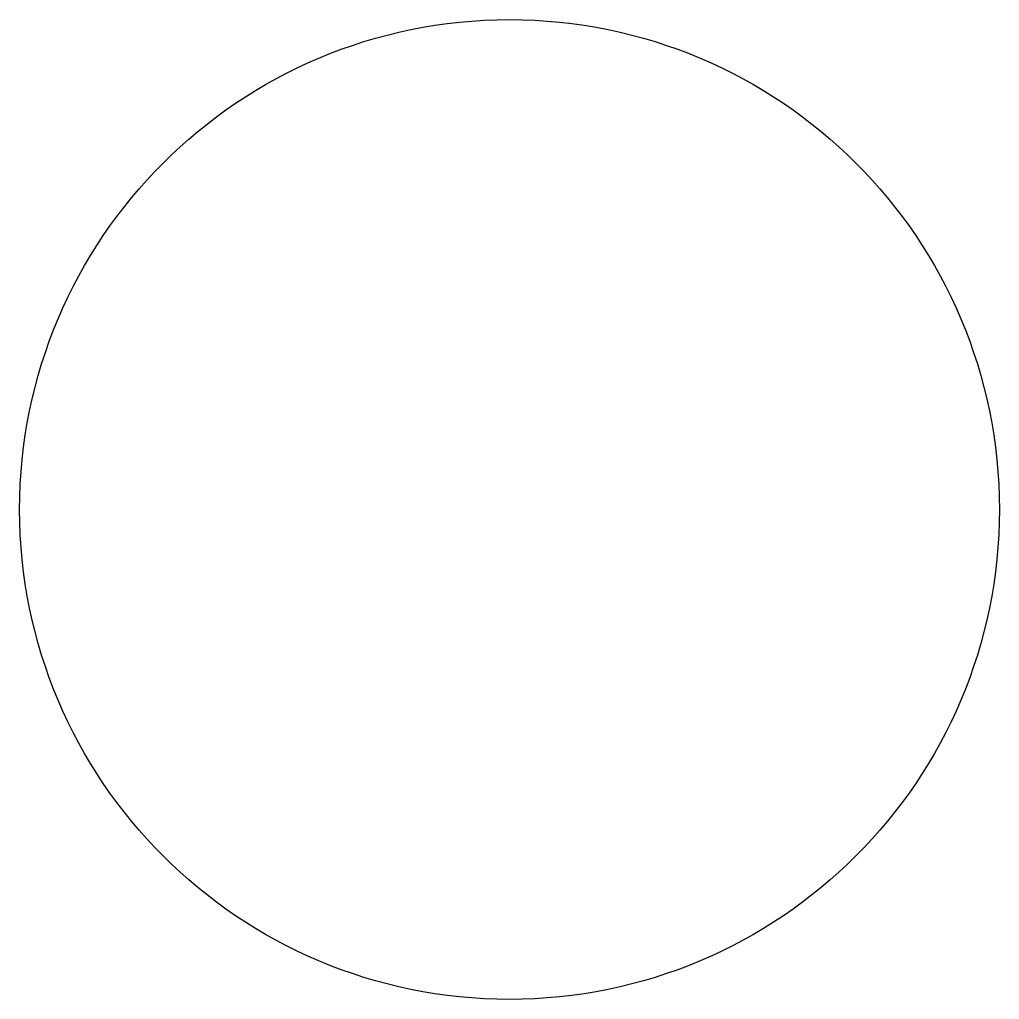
# Model space of a CAD drawing. Extents: x -71.84 to -70.42, y -99.78 to -98.36.
import ezdxf

# ---------------------------------------------------------------- set-up
doc = ezdxf.new("R2010")
doc.units = 0

msp = doc.modelspace()

# ---------------------------------------------------------------- linework, layer by layer
msp.add_circle((-71.132955, -99.072955), 0.7112)

doc.saveas('drawing.dxf')
